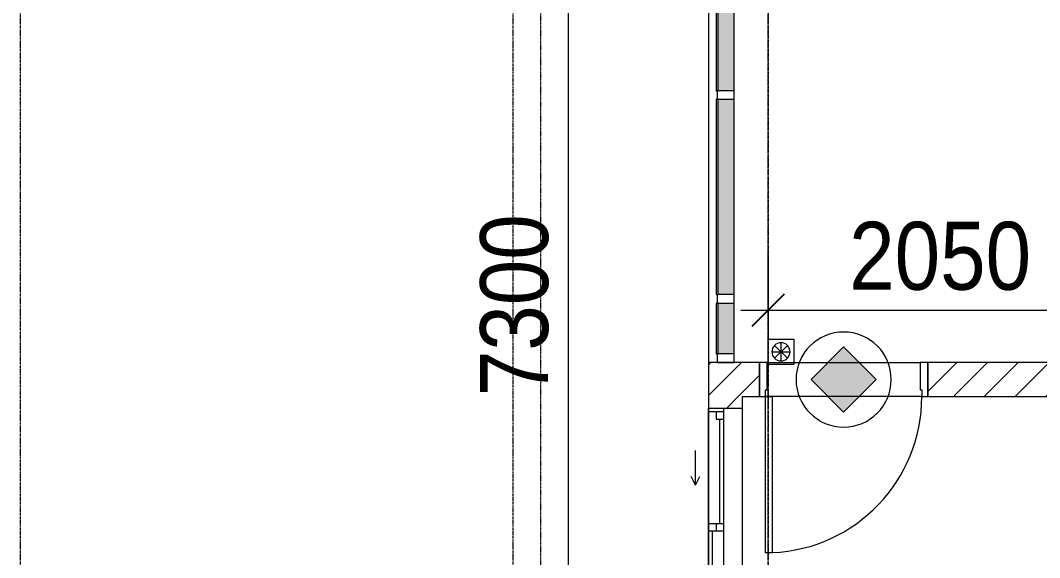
# Model space of a CAD drawing. Header units: millimetres. Extents: x 1591 to 239055, y -15958 to 83255.
# Drawn here: x 207932 to 213931, y 19388 to 22552 of the extents above; entities that cross this region are included whole.
import ezdxf

# ---------------------------------------------------------------- set-up
doc = ezdxf.new("R2010")
doc.units = ezdxf.units.MM
for name, pattern in [('Dash 1_8_', [6.35, 3.175, -3.175]), ('Dash Dot 3_16_', [7.9375, 4.7625, -1.5875, 0, -1.5875]), ('Grid Line', [22.225, 12.7, -3.175, 3.175, -3.175])]:
    doc.linetypes.add(name, pattern=pattern)
for name, color, linetype, lineweight in [('A-ANNO-DIMS', 211, 'Continuous', 9), ('A-ANNO-DIMS-160', 211, 'Continuous', 9), ('A-ANNO-NOTE', 131, 'Continuous', 9), ('A-AREA', 32, 'Dash 1_8_', 9), ('A-DETL-GENF-2', 1, 'Continuous', 9), ('A-DOOR-3', 1, 'Continuous', 9), ('A-DOOR-FRAM-1', 1, 'Continuous', 9), ('A-FLOR', 192, 'Continuous', 9), ('A-GLAZ', 151, 'Continuous', 9), ('A-GLAZ-CURT', 52, 'Continuous', 9), ('A-GLAZ-CWMG', 51, 'Continuous', 9), ('A-GLAZ-CWMG-1', 51, 'Continuous', 18), ('A-WALL', 113, 'Continuous', 9), ('A-WALL-3', 113, 'Continuous', 18), ('A-WALL-PATT-2', 111, 'Continuous', 9), ('G-ANNO-SYMB-1', 111, 'Dash Dot 3_16_', 18), ('G-IMPT', 8, 'Continuous', 9), ('M-EQPM', 50, 'Continuous', 9), ('S-GRID-1', 1, 'Grid Line', 9)]:
    doc.layers.add(name, color=color, linetype=linetype, lineweight=lineweight)
doc.styles.add('UTM Avo', font='UTM Avo.ttf', dxfattribs={"width": 0.9, "height": 400})
doc.dimstyles.new('1_Dim_chi_tiet_2_5', dxfattribs={"dimscale": 304.8, "dimtxt": 399.720379, "dimasz": 0.629921, "dimexe": 0.524934, "dimexo": 0.0625, "dimgap": 0.052493, "dimtad": 1, "dimdec": 0, "dimrnd": 5, "dimzin": 0, "dimdsep": 46, "dimtxsty": 'UTM Avo', "dimblk1": 'OBLIQUE', "dimblk2": 'OBLIQUE', "dimsah": 1, "dimcen": 0.09, "dimdle": 0.524934, "dimazin": 0, "dimtfac": 1, "dimtdec": 4, "dimtix": 1, "dimtmove": 0, "dimatfit": 3, "dimfxl": 1.049869, "dimfxlon": 1, "dimtvp": 1, "dimtolj": 1, "dimtzin": 0, "dimarcsym": 2})
doc.dimstyles.new('1_Dim_chi_tiet_2_5_1', dxfattribs={"dimscale": 304.8, "dimtxt": 399.720379, "dimasz": 0.629921, "dimexe": 0.524934, "dimexo": 0.0625, "dimgap": 0.052493, "dimtad": 1, "dimdec": 0, "dimrnd": 5, "dimzin": 0, "dimdsep": 46, "dimtxsty": 'UTM Avo', "dimblk1": 'OBLIQUE', "dimblk2": 'OBLIQUE', "dimsah": 1, "dimcen": 0.09, "dimdle": 0.524934, "dimazin": 0, "dimtfac": 1, "dimtdec": 4, "dimtix": 1, "dimtmove": 0, "dimatfit": 3, "dimfxl": 1.049869, "dimfxlon": 1, "dimtvp": 1, "dimtolj": 1, "dimtzin": 0, "dimarcsym": 2})
pattern_1 = [(45, (95879.7, 0), (-90.50967, 90.50967), [])]

# ---------------------------------------------------------------- blocks, each defined once
blk = doc.blocks.new('TKTC_XREF_251221_MB TANG 2-7 - TKTC_XREF_260130_MB TANG 2-5_dwg_FD-4746794-TKCS_MB TẦNG 6-8')
at = {"layer": 'G-IMPT', "flags": 128}
blk.add_lwpolyline([(-75, -75), (75, -75), (75, 75), (-75, 75)], close=True, dxfattribs=at)
at = {"layer": 'G-IMPT'}
blk.add_circle((0, 0), 53.3, dxfattribs=at)
at = {"layer": 'M-EQPM'}
for p, q in [((53.3, 0), (-53.3, 0)), ((-37.7, 37.7), (37.7, -37.7)), ((37.7, 37.7), (-37.7, -37.7)), ((0, 53.3), (0, -53.3))]:
    blk.add_line(p, q, dxfattribs=at)
blk = doc.blocks.new('TKTC_XREF_251221_MB TANG 2-7 - TKTC_XREF_251221_MB TANG 2-7-2039446-TKCS_MB TẦNG 6-8')
at = {"layer": 'M-EQPM'}
blk.add_line((82450, 7300), (82450, 3300), dxfattribs=at)
at = {"extrusion": (0, 0, -1), "zscale": -1}
blk.add_blockref('TKTC_XREF_251221_MB TANG 2-7 - TKTC_XREF_260130_MB TANG 2-5_dwg_FD-4746794-TKCS_MB TẦNG 6-8', (-82876, 3363.2), dxfattribs=at)
blk = doc.blocks.new('System Panel - Glazed-1286806-TKCS_MB TẦNG 6-8')
at = {"layer": 'A-GLAZ-CURT'}
for p, q in [((575, 6), (-575, 6)), ((-575, 6), (-575, -6)), ((575, -6), (575, 6)), ((-575, -6), (575, -6))]:
    blk.add_line(p, q, dxfattribs=at)
blk = doc.blocks.new('System Panel - Glazed-4731944-TKCS_MB TẦNG 6-8')
at = {"layer": 'A-GLAZ-CURT'}
for p, q in [((150, 6), (-150, 6)), ((-150, 6), (-150, -6)), ((150, -6), (150, 6)), ((-150, -6), (150, -6))]:
    blk.add_line(p, q, dxfattribs=at)
blk = doc.blocks.new('Rectangular Mullion - 50 x 100mm-1286802-TKCS_MB TẦNG 6-8')
at = {"layer": 'A-GLAZ-CWMG'}
blk.add_hatch(color=256, dxfattribs=at).paths.add_polyline_path([(44796.6, 20586.9), (44796.6, 21736.9), (44702.6, 21736.9), (44702.6, 20586.9)])
blk.add_line((44702.6, 21736.9), (44702.6, 20586.9), dxfattribs=at)
blk = doc.blocks.new('Rectangular Mullion - 50 x 100mm-4709708-TKCS_MB TẦNG 6-8')
at = {"layer": 'A-GLAZ-CWMG'}
blk.add_hatch(color=256, dxfattribs=at).paths.add_polyline_path([(44796.6, 24186.9), (44796.6, 24486.9), (44702.6, 24486.9), (44702.6, 24186.9)])
blk.add_line((44702.6, 24486.9), (44702.6, 24186.9), dxfattribs=at)
blk = doc.blocks.new('Rectangular Mullion - 50 x 100mm-1286808-TKCS_MB TẦNG 6-8')
at = {"layer": 'A-GLAZ-CWMG-1'}
for p, q in [((-50, 0), (0, 0)), ((-50, -100), (-50, 0)), ((0, 0), (0, -100)), ((0, -100), (-50, -100))]:
    blk.add_line(p, q, dxfattribs=at)
blk = doc.blocks.new('Rectangular Mullion - 50 x 100mm-1286804-TKCS_MB TẦNG 6-8')
at = {"layer": 'A-GLAZ-CWMG-1'}
for p, q in [((-25, 0), (25, 0)), ((-25, -100), (-25, 0)), ((25, 0), (25, -100)), ((25, -100), (-25, -100))]:
    blk.add_line(p, q, dxfattribs=at)
blk = doc.blocks.new('FD_04 - FD_04-900x2200mm-700241-TKCS_MB TẦNG 6-8')
at = {"layer": 'A-DETL-GENF-2'}
for p, q in [((420, 100), (420, 1020)), ((420, 1020), (460, 1020)), ((460, 1020), (460, 100)), ((460, 100), (420, 100))]:
    blk.add_line(p, q, dxfattribs=at)
blk.add_arc((460, 100), 920, 92.49191, 180, dxfattribs=at)
at = {"layer": 'A-DOOR-FRAM-1'}
for p, q in [((-460, 100), (-495, 100)), ((-495, 100), (-495, -100)), ((-460, 60), (-460, 100)), ((-450, 60), (-460, 60)), ((-450, -100), (-450, 60)), ((460, 60), (450, 60)), ((450, 60), (450, -100)), ((495, 100), (460, 100)), ((460, 100), (460, 60)), ((495, -100), (495, 100)), ((-495, -100), (-450, -100)), ((450, -100), (495, -100))]:
    blk.add_line(p, q, dxfattribs=at)
blk = doc.blocks.new('1_FAMILY RVT - W01-WxH 1400x1400xmm-389822-TKCS_MB TẦNG 6-8')
at = {"layer": 'A-GLAZ'}
for p, q in [((248.4, 172.39), (299.2, 197.79)), ((248.4, 172.39), (299.2, 146.99)), ((248.4, 172.39), (451.6, 172.39)), ((-700, 96.19), (-700, -103.81)), ((700, 96.19), (-700, 96.19)), ((-700, 96.19), (-636.5, 96.19)), ((-680.95, 96.19), (-680.95, 7.29)), ((-636.5, 96.19), (-22.225, 96.19)), ((-636.5, 96.19), (-636.5, 51.74)), ((-636.5, 73.965), (-22.225, 73.965)), ((-22.225, 7.29), (-22.225, 96.19)), ((-22.225, 96.19), (22.225, 96.19)), ((22.225, 96.19), (680.95, 96.19)), ((22.225, 96.19), (22.225, 7.29)), ((680.95, 96.19), (700, 96.19)), ((680.95, 96.19), (680.95, 7.29)), ((700, -103.81), (700, 96.19)), ((-700, 7.29), (-680.95, 7.29)), ((-636.5, 51.74), (-680.95, 51.74)), ((-680.95, 7.29), (-22.225, 7.29)), ((22.225, 51.74), (-22.225, 51.74)), ((-22.225, 7.29), (22.225, 7.29)), ((22.225, 29.515), (636.5, 29.515)), ((22.225, 7.29), (636.5, 7.29)), ((636.5, 51.74), (636.5, 7.29)), ((680.95, 51.74), (636.5, 51.74)), ((636.5, 7.29), (700, 7.29)), ((-700, -103.81), (700, -103.81))]:
    blk.add_line(p, q, dxfattribs=at)
blk = doc.blocks.new('DIMBLOCK73-TKCS_MB TẦNG 6-8')
at = {"layer": 'A-ANNO-DIMS-160'}
for p, q in [((212332.3, 21166), (212332.3, 20686)), ((212332.3, 20846), (212332.3, 21166)), ((214382.3, 21166), (214382.3, 20686)), ((214382.3, 20846), (214382.3, 21166)), ((212172.3, 20846), (214542.3, 20846))]:
    blk.add_line(p, q, dxfattribs=at)
at = {"layer": 'A-ANNO-DIMS-160', "lineweight": 25}
for p, q in [((212332.3, 20846), (212428.3, 20942)), ((214382.3, 20846), (214478.3, 20942)), ((212332.3, 20846), (212236.3, 20750)), ((214382.3, 20846), (214286.3, 20750))]:
    blk.add_line(p, q, dxfattribs=at)
at = {"layer": 'A-ANNO-DIMS-160', "color": 0, "insert": (212809.5, 21365.6), "char_height": 400, "width": 1314.636, "attachment_point": 1, "line_spacing_factor": 1.110334, "style": 'UTM Avo'}
blk.add_mtext('2050', dxfattribs=at)
blk = doc.blocks.new('_Oblique')
at = {"color": 0, "linetype": 'ByBlock', "lineweight": -2}
blk.add_line((-0.5, -0.5), (0.5, 0.5), dxfattribs=at)
blk = doc.blocks.new('DIMBLOCK292-TKCS_MB TẦNG 6-8')
at = {"layer": 'A-ANNO-DIMS-160'}
for p, q in [((211157.6, 17076.9), (211157.6, 24696.9)), ((210837.6, 24536.9), (211317.6, 24536.9)), ((211157.6, 24536.9), (210837.6, 24536.9)), ((210837.6, 17236.9), (211317.6, 17236.9)), ((211157.6, 17236.9), (210837.6, 17236.9))]:
    blk.add_line(p, q, dxfattribs=at)
at = {"layer": 'A-ANNO-DIMS-160', "lineweight": 25}
for p, q in [((211157.6, 24536.9), (211061.6, 24632.9)), ((211157.6, 24536.9), (211253.6, 24440.9)), ((211157.6, 17236.9), (211061.6, 17332.9)), ((211157.6, 17236.9), (211253.6, 17140.9))]:
    blk.add_line(p, q, dxfattribs=at)
at = {"layer": 'A-ANNO-DIMS-160', "color": 0, "insert": (210638, 20339.2), "char_height": 400, "width": 1314.636, "attachment_point": 1, "rotation": 90, "line_spacing_factor": 1.110334, "style": 'UTM Avo'}
blk.add_mtext('7300', dxfattribs=at)
blk = doc.blocks.new('HDNDCT_GHI CHÚ CỬA CHỐNG CHÁY EI30 - HDNDCT_GHI CHÚ CỬA CHỐNG CHÁY EI30-2461928-TKCS_MB TẦNG 6-8')
at = {"layer": 'A-ANNO-NOTE'}
blk.add_hatch(color=256, dxfattribs=at).paths.add_polyline_path([(-1.2, 0), (0, 1.2), (1.2, 0), (0, -1.2)])
for p, q in [((0, 1.2), (-1.2, 0)), ((1.2, 0), (0, 1.2)), ((-1.2, 0), (0, -1.2)), ((0, -1.2), (1.2, 0))]:
    blk.add_line(p, q, dxfattribs=at)
for start, end in [(360, 180), (180, 360)]:
    blk.add_arc((0, 0), 1.75, start, end, dxfattribs=at)

msp = doc.modelspace()

# ---------------------------------------------------------------- hatches: boundary and pattern name
at = {"layer": 'A-WALL-PATT-2'}
h = msp.add_hatch(dxfattribs=at)
h.set_pattern_fill('FP_1', color=256, style=0, pattern_type=2)
h.set_pattern_definition(pattern_1)
h.paths.add_polyline_path([(213653.4, 20336.9), (214382.3, 20336.9), (214382.3, 20536.9), (213272.3, 20536.9), (213272.3, 20336.9)])
h.paths.add_polyline_path([(212182.3, 20336.9), (212282.3, 20336.9), (212282.3, 20536.9), (211982.3, 20536.9), (211982.3, 20336.9)])
h = msp.add_hatch(dxfattribs=at)
h.set_pattern_fill('FP_1', color=256, style=0, pattern_type=2)
h.set_pattern_definition(pattern_1)
h.paths.add_polyline_path([(211982.3, 17636.9), (212182.3, 17636.9), (212182.3, 18866.9), (211982.3, 18866.9)])
h.paths.add_polyline_path([(212182.3, 20266.9), (212182.3, 20336.9), (211982.3, 20336.9), (211982.3, 20266.9)])

# ---------------------------------------------------------------- linework, layer by layer
at = {"layer": 'A-AREA'}
msp.add_line((212332.3, 24536.9), (212332.3, 17636.9), dxfattribs=at)
at = {"layer": 'A-FLOR'}
msp.add_line((211982.3, 24536.9), (211982.3, 20536.9), dxfattribs=at)
at = {"layer": 'A-WALL'}
for p, q in [((212327.3, 20536.9), (213227.3, 20536.9)), ((213237.3, 20336.9), (212317.3, 20336.9))]:
    msp.add_line(p, q, dxfattribs=at)
at = {"layer": 'A-WALL-3'}
for p, q in [((212282.3, 20536.9), (211982.3, 20536.9)), ((211982.3, 20536.9), (211982.3, 20266.9)), ((212282.3, 20336.9), (212282.3, 20536.9)), ((214382.3, 20536.9), (213272.3, 20536.9)), ((213272.3, 20536.9), (213272.3, 20336.9)), ((212182.3, 20266.9), (212182.3, 20336.9)), ((212182.3, 20336.9), (212282.3, 20336.9)), ((213272.3, 20336.9), (214382.3, 20336.9))]:
    msp.add_line(p, q, dxfattribs=at)
at = {"layer": 'G-ANNO-SYMB-1'}
msp.add_line((210992.3, 82873.6), (210992.3, 13592.5), dxfattribs=at)
at = {"layer": 'S-GRID-1'}
for p, q in [((207932.3, 19149.4), (207932.3, 77012.5)), ((210832.3, 19149.4), (210832.3, 77012.5)), ((212332.3, 19149.4), (212332.3, 77012.5))]:
    msp.add_line(p, q, dxfattribs=at)

# ---------------------------------------------------------------- block references
at = {"layer": 'A-ANNO-NOTE', "xscale": 160, "yscale": 160, "zscale": 160}
msp.add_blockref('HDNDCT_GHI CHÚ CỬA CHỐNG CHÁY EI30 - HDNDCT_GHI CHÚ CỬA CHỐNG CHÁY EI30-2461928-TKCS_MB TẦNG 6-8', (212777.3, 20436.9), dxfattribs=at)
at = {"layer": 'A-DOOR-3', "rotation": 180}
msp.add_blockref('FD_04 - FD_04-900x2200mm-700241-TKCS_MB TẦNG 6-8', (212777.3, 20436.9), dxfattribs=at)
at = {"layer": 'A-GLAZ', "rotation": 90.00000000000007}
msp.add_blockref('1_FAMILY RVT - W01-WxH 1400x1400xmm-389822-TKCS_MB TẦNG 6-8', (212078.5, 19566.9), dxfattribs=at)
at = {"layer": 'A-GLAZ-CURT', "rotation": 269.9999999999998}
for name, p in [('System Panel - Glazed-1286806-TKCS_MB TẦNG 6-8', (212032.3, 22712.4)), ('System Panel - Glazed-1286806-TKCS_MB TẦNG 6-8', (212032.3, 21512.4)), ('System Panel - Glazed-4731944-TKCS_MB TẦNG 6-8', (212032.3, 20737.4))]:
    msp.add_blockref(name, p, dxfattribs=at)
at = {"layer": 'A-GLAZ-CWMG', "rotation": 180}
for name, p in [('Rectangular Mullion - 50 x 100mm-1286802-TKCS_MB TẦNG 6-8', (256834.9, 43874.3)), ('Rectangular Mullion - 50 x 100mm-1286802-TKCS_MB TẦNG 6-8', (256834.9, 42674.3)), ('Rectangular Mullion - 50 x 100mm-4709708-TKCS_MB TẦNG 6-8', (256834.9, 45074.3))]:
    msp.add_blockref(name, p, dxfattribs=at)
at = {"layer": 'A-GLAZ-CWMG', "extrusion": (0, 0, -1), "rotation": 270.0000000000002}
for name, p in [('Rectangular Mullion - 50 x 100mm-1286804-TKCS_MB TẦNG 6-8', (-212032.3, 22112.4)), ('Rectangular Mullion - 50 x 100mm-1286804-TKCS_MB TẦNG 6-8', (-212032.3, 20912.4)), ('Rectangular Mullion - 50 x 100mm-1286808-TKCS_MB TẦNG 6-8', (-212032.3, 20537.4))]:
    msp.add_blockref(name, p, dxfattribs=at)
at = {"layer": 'M-EQPM'}
msp.add_blockref('TKTC_XREF_251221_MB TANG 2-7 - TKTC_XREF_251221_MB TANG 2-7-2039446-TKCS_MB TẦNG 6-8', (129532.3, 17236.9), dxfattribs=at)

# ---------------------------------------------------------------- dimensions: what is measured, and where the dimension line sits
at = {"layer": 'A-ANNO-DIMS'}
dim = msp.add_linear_dim(base=(211157.6, 24536.9), p1=(210837.6, 17236.9), p2=(210837.6, 24536.9), angle=90, dimstyle='1_Dim_chi_tiet_2_5_1', override={"dimpost": '<>', "dimfxl": 7300}, dxfattribs=at)
dim.commit()
dim.dimension.update_dxf_attribs({"geometry": 'DIMBLOCK292-TKCS_MB TẦNG 6-8', "text_midpoint": (210934.6, 20886.9)})
dim = msp.add_linear_dim(base=(214382.3, 20846), p1=(212332.3, 21166), p2=(214382.3, 21166), dimstyle='1_Dim_chi_tiet_2_5', override={"dimpost": '<>', "dimfxl": 2050}, dxfattribs=at)
dim.commit()
dim.dimension.update_dxf_attribs({"geometry": 'DIMBLOCK73-TKCS_MB TẦNG 6-8', "text_midpoint": (213357.3, 21069)})

doc.saveas('drawing.dxf')
